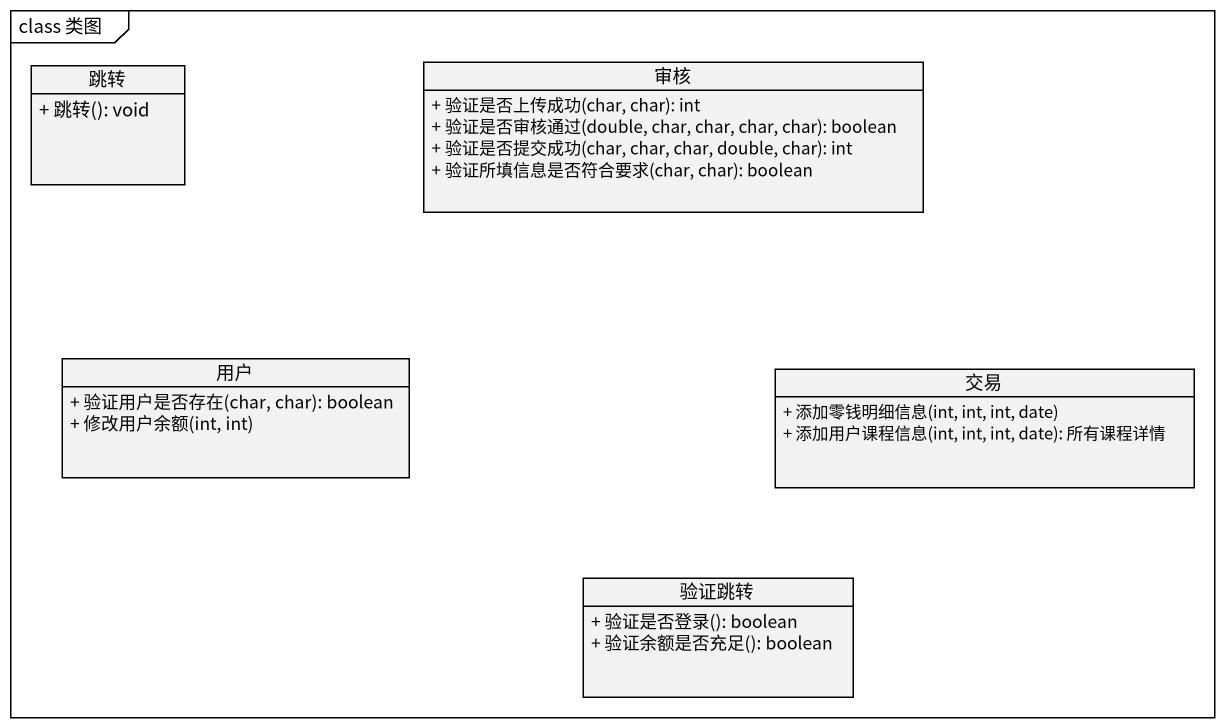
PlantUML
@startuml
mainframe class 类图
hide circle
hide empty members
skinparam classAttributeIconSize 0
class 跳转 {
  + 跳转(): void
}
class 审核 {
  + 验证是否上传成功(char, char): int
  + 验证是否审核通过(double, char, char, char, char): boolean
  + 验证是否提交成功(char, char, char, double, char): int
  + 验证所填信息是否符合要求(char, char): boolean
}
class 用户 {
  + 验证用户是否存在(char, char): boolean
  + 修改用户余额(int, int)
}
class 交易 {
  + 添加零钱明细信息(int, int, int, date)
  + 添加用户课程信息(int, int, int, date): 所有课程详情
}
class 验证跳转 {
  + 验证是否登录(): boolean
  + 验证余额是否充足(): boolean
}
@enduml
